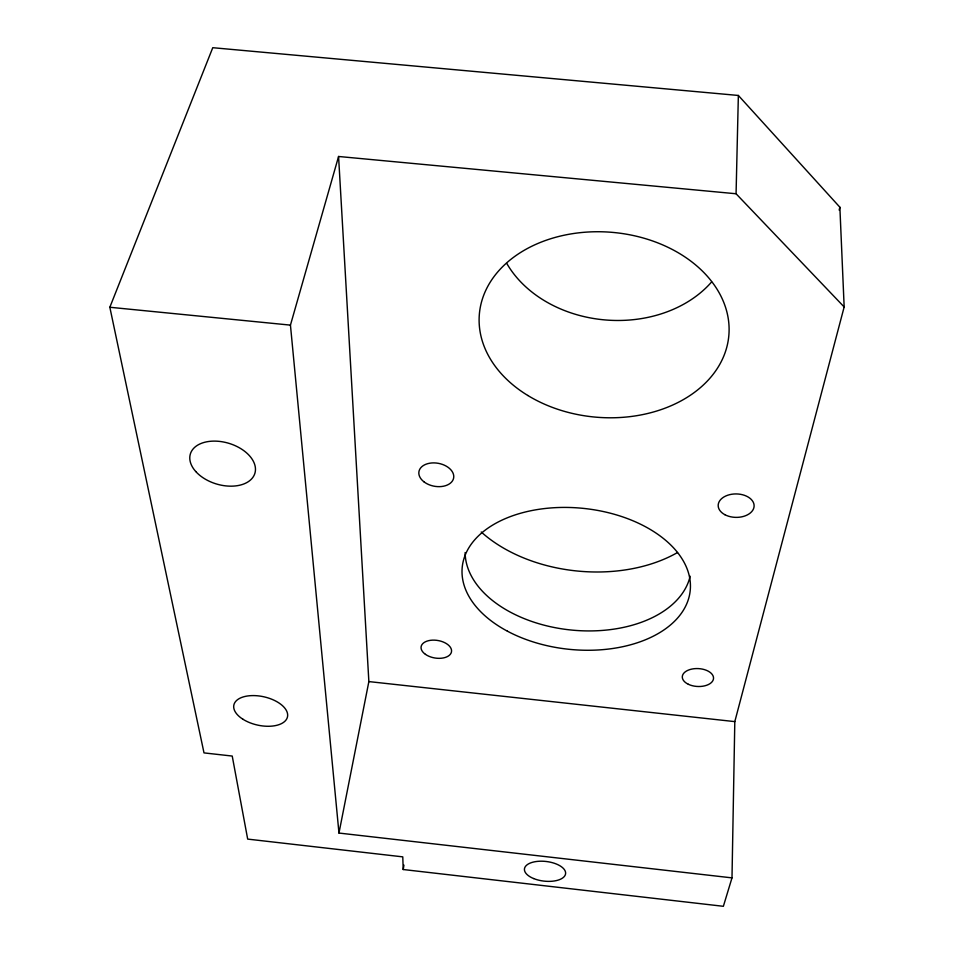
<?xml version="1.0" encoding="UTF-8"?>
<svg xmlns="http://www.w3.org/2000/svg" width="954" height="954" viewBox="0 0 954 954"><rect width="100%" height="100%" fill="white"/><g stroke="black" fill="none" stroke-linecap="round" stroke-linejoin="round"><path stroke-width="1.43" d="M731.992 877.871L734.807 721.618L844.159 306.961L839.866 207.209L738.36 95.46L212.766 47.7L109.841 307.26L204.001 752.897L232.227 756.057L247.682 839.103L402.779 856.859L403.208 869.523L723.37 906.3L731.992 877.871L338.968 833.057L290.445 325.123L338.575 156.48L736.071 193.757L844.159 306.961M736.071 193.757L738.36 95.46M403.208 869.523L403.936 865.111M338.968 833.057L368.864 681.585L338.575 156.48M839.162 210.095L839.866 207.209M109.841 307.26L290.445 325.123M368.864 681.585L734.807 721.618M690.136 576.204A113.431 71.192 5.8 0 1 570.444 629.95A113.431 71.192 5.8 0 1 465.135 552.533M677.531 552.521A133.93 88.984 5.6 0 1 481.233 531.998M711.601 281.955A117.974 92.967 4.2 0 1 604.466 319.876A117.974 92.967 4.2 0 1 506.824 263.519M533.62 878.551A20.726 9.886 6.6 0 0 565.591 873.745A20.726 9.886 6.6 0 0 535.85 861.581A20.726 9.886 6.6 0 0 533.62 878.551M243.031 719.304A27.451 14.489 12.5 0 0 287.19 717.873A27.451 14.489 12.5 0 0 251.808 695.609A27.451 14.489 12.5 0 0 243.031 719.304M195.773 471.55A33.688 21.262 16.6 0 0 252.44 477.954A33.688 21.262 16.6 0 0 219.67 441.416A33.688 21.262 16.6 0 0 195.773 471.55M507.409 631.178A114.587 70.823 5.9 0 0 689.575 594.771A114.587 70.823 5.9 0 0 531.676 510.581A114.587 70.823 5.9 0 0 507.409 631.178M688.359 684.292A15.646 8.956 3 0 0 713.401 679.284A15.646 8.956 3 0 0 691.96 669.04A15.646 8.956 3 0 0 688.359 684.292M425.436 654.349A15.407 8.884 9.3 0 0 451.027 653.204A15.407 8.884 9.3 0 0 432.46 640.146A15.407 8.884 9.3 0 0 425.436 654.349M423.826 481.722A17.649 11.639 10.5 0 0 453.138 479.647A17.649 11.639 10.5 0 0 431.9 462.952A17.649 11.639 10.5 0 0 423.826 481.722M527.789 395.469A125.201 92.765 4.8 0 0 727.997 341.782A125.201 92.765 4.8 0 0 556.504 237.057A125.201 92.765 4.8 0 0 527.789 395.469M724.885 514.707A17.983 11.734 0.8 0 0 753.91 507.588A17.983 11.734 0.8 0 0 729.619 494.673A17.983 11.734 0.8 0 0 724.885 514.707"/></g></svg>
